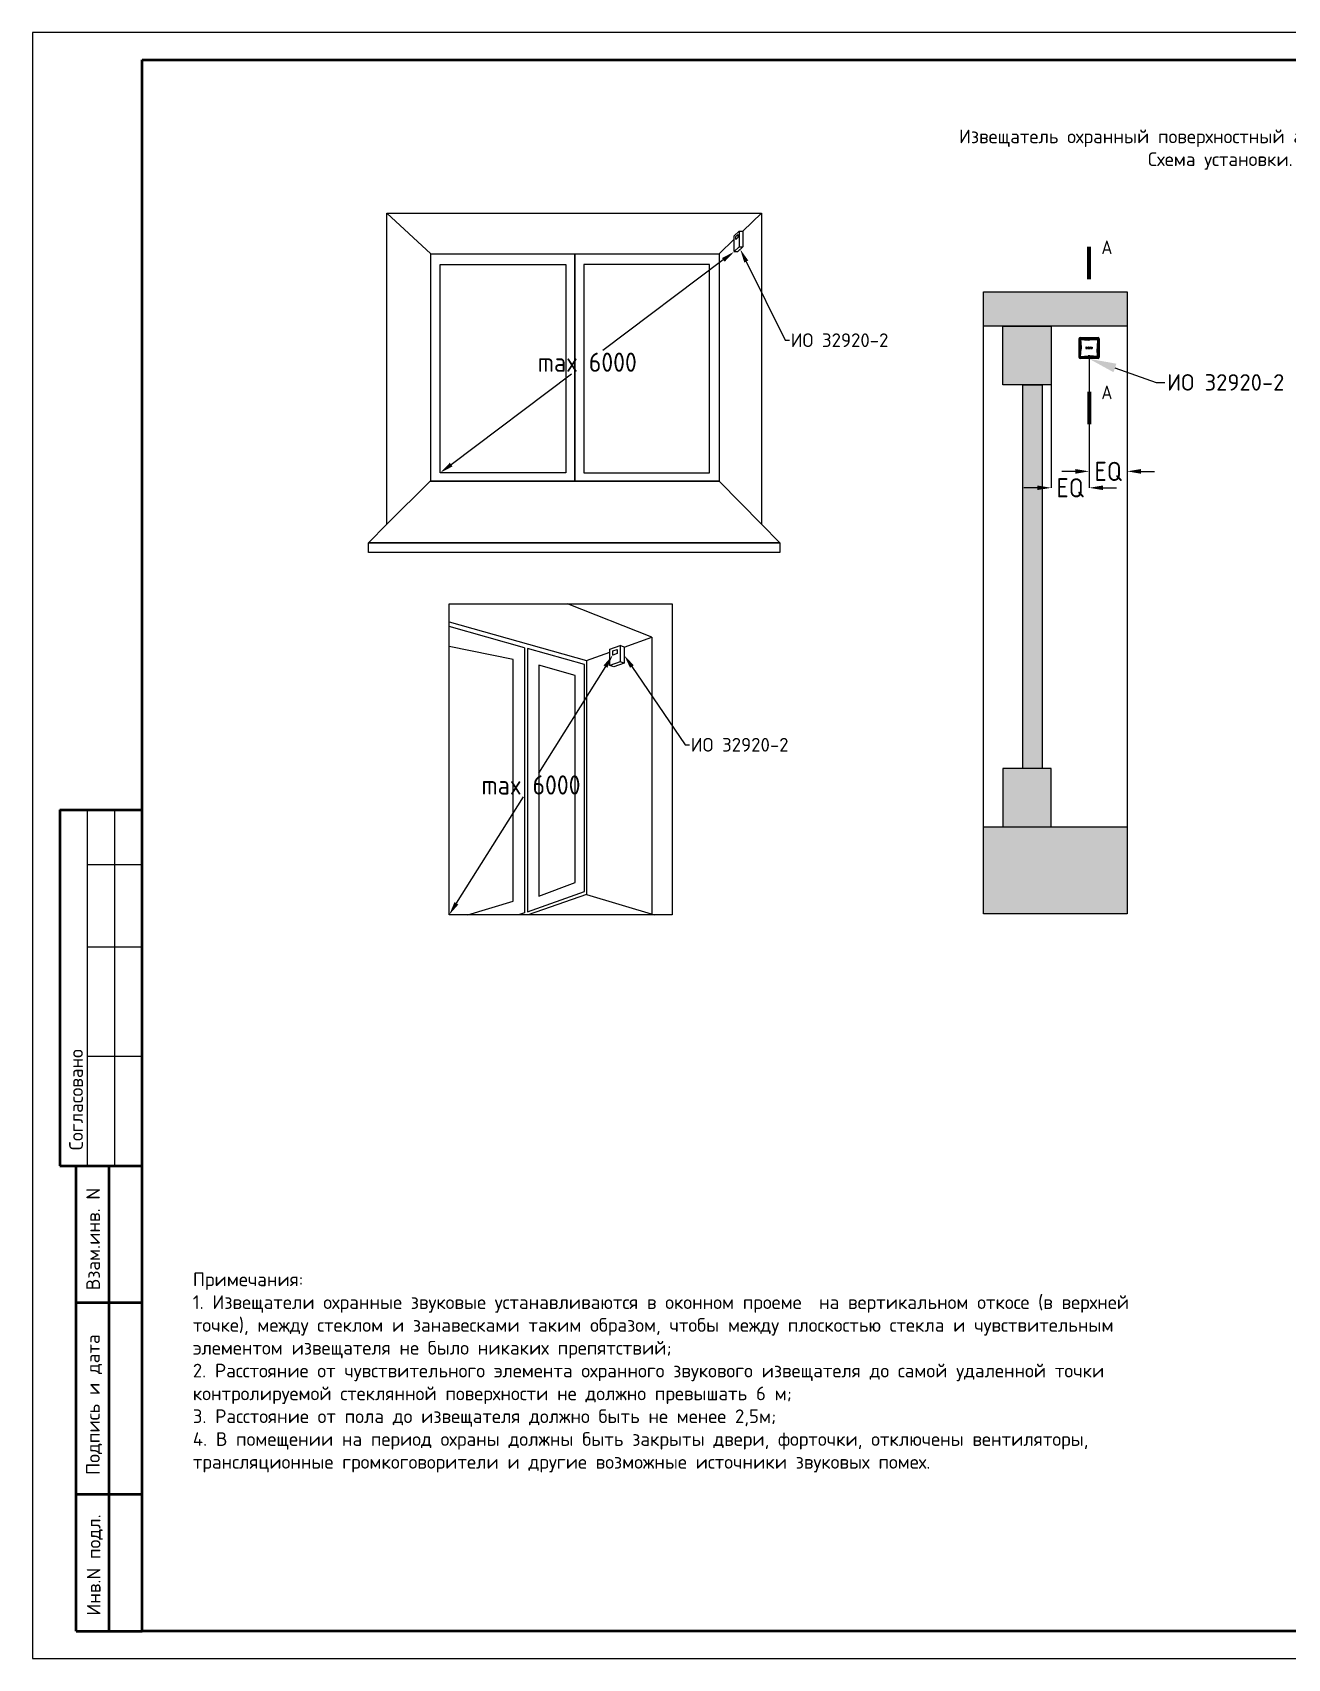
# Model space of a CAD drawing. Header units: millimetres. Extents: x -259793 to 1187961, y -549744 to 43070.
# Drawn here: x 824115 to 847036, y -32952 to -3252 of the extents above; entities that cross this region are included whole.
import ezdxf
from ezdxf import colors
from ezdxf.entities.mleader import LeaderData, LeaderLine
from ezdxf.enums import TextEntityAlignment as Align
from ezdxf.math import Vec2, Vec3

# ---------------------------------------------------------------- set-up
doc = ezdxf.new("R2010")
doc.units = ezdxf.units.MM
doc.layers.add('OBJ', color=4, linetype='Continuous')
doc.layers.add('Штампы', color=7, linetype='Continuous')
doc.styles.add('ISOCPEUR', font='isocpeur.ttf', dxfattribs={"width": 0.9, "height": 350})
doc.styles.get("Standard").update_dxf_attribs({"font": ''})
doc.styles.add('XREF1$0$Standard', font='isocpeur.ttf')
doc.styles.get('Standard').set_extended_font_data('GOST type B')
doc.dimstyles.get("Standard").update_dxf_attribs({"dimtxt": 0.18, "dimasz": 0.18, "dimexe": 0.18, "dimexo": 0.0625, "dimgap": 0.09, "dimtad": 0, "dimtih": 1, "dimtoh": 1, "dimdec": 4, "dimzin": 0, "dimdsep": 46, "dimtxsty": 'Standard', "dimcen": 0.09, "dimadec": 0, "dimazin": 0, "dimtfac": 1, "dimtdec": 4, "dimtofl": 0, "dimtmove": 0, "dimatfit": 3, "dimfxl": 1, "dimtolj": 1, "dimtzin": 0, "dimarcsym": 0})

# ---------------------------------------------------------------- blocks, each defined once
blk = doc.blocks.new('A$C6E475235')
at = {"layer": 'OBJ', "color": 0}
for p, q in [((-26.9, 9.7), (-26.9, -46)), ((-26.5, 9.7), (-26.5, -46)), ((-24.4, 9.7), (-24.4, -46)), ((-22.9, 13.7), (31.1, 13.7)), ((-22.9, 13.3), (31.1, 13.3)), ((-22.9, 11.2), (31.1, 11.2)), ((-22, -43.6), (-22, 7.4)), ((-21.9, 7.4), (-20.2, -15.6)), ((-21.4, 8), (29.6, 8)), ((-21.4, 7.9), (1.6, 6.2)), ((6.6, 6.2), (1.6, 6.2)), ((29.5, 7.9), (6.6, 6.2)), ((30, 7.4), (28.3, -15.5)), ((30.1, -43.5), (30.1, 7.5)), ((32.6, 9.7), (32.6, -46)), ((34.7, 9.7), (34.7, -46)), ((35.1, 9.7), (35.1, -46)), ((31.1, -47.5), (-22.9, -47.5)), ((-21.9, -21.1), (-21.9, -14.1)), ((-21.9, -43.5), (-20.2, -20.6)), ((-21.4, -44), (1.6, -42.3)), ((-21.4, -44.1), (29.6, -44.1)), ((-20.2, -15.6), (-20.2, -20.6)), ((-5.5, -15.5), (-5.5, -19.5)), ((-5, -15), (-1, -15)), ((-5, -20), (-1, -20)), ((-0.5, -15.5), (-0.5, -19.5)), ((1.5, -15.5), (1.5, -19.5)), ((6.6, -42.3), (1.6, -42.3)), ((2, -15), (6, -15)), ((2, -20), (6, -20)), ((6.5, -15.5), (6.5, -19.5)), ((29.5, -44), (6.6, -42.3)), ((8.5, -15.5), (8.5, -19.5)), ((9, -15), (13, -15)), ((9, -20), (13, -20)), ((13.5, -15.5), (13.5, -19.5)), ((28.3, -15.5), (28.3, -20.5)), ((30, -43.5), (28.3, -20.5)), ((31.1, -49.6), (-22.9, -49.6)), ((31.1, -50), (-22.9, -50))]:
    blk.add_line(p, q, dxfattribs=at)
for centre in [(-3, -17.5), (4, -17.5), (11, -17.5)]:
    blk.add_circle(centre, 1.75, dxfattribs=at)
for centre, radius, start, end in [((-22.9, 9.7), 4, 90, 180), ((-22.9, 9.7), 3.6, 90, 180), ((-22.9, 9.7), 1.5, 90, 180), ((-21.5, 7.4), 0.5, 90, 180), ((-21.4, 7.5), 0.5, 90, 180), ((-21.4, 7.5), 0.5, 90, 180), ((-21.4, 7.4), 0.5, 83.6598, 180), ((-21.4, 7.4), 0.5, 90, 186.3402), ((-21.4, 7.4), 0.5, 90, 186.3402), ((-21.4, 7.4), 0.5, 90, 186.3402), ((-21.4, 7.4), 0.5, 90, 186.3402), ((29.5, 7.5), 0.5, 353.6598, 90), ((29.5, 7.5), 0.5, 353.6598, 90), ((29.5, 7.5), 0.5, 353.6598, 90), ((29.5, 7.5), 0.5, 353.6598, 90), ((29.6, 7.4), 0.5, 0, 96.3402), ((29.6, 7.4), 0.5, 0, 96.3402), ((29.6, 7.4), 0.5, 0, 96.3402), ((29.6, 7.4), 0.5, 0, 96.3402), ((29.6, 7.5), 0.5, 0, 90), ((29.6, 7.5), 0.5, 0, 90), ((31.1, 9.7), 4, 0, 90), ((31.1, 9.7), 3.6, 0, 90), ((31.1, 9.7), 1.5, 0, 90), ((-22.9, -46), 4, 180, 270), ((-22.9, -46), 3.6, 180, 270), ((-22.9, -46), 1.5, 180, 270), ((-21.5, -43.6), 0.5, 180, 270), ((-21.5, -43.6), 0.5, 180, 270), ((-21.4, -43.5), 0.5, 180, 276.3402), ((-21.4, -43.6), 0.5, 173.6598, 270), ((-21.4, -43.6), 0.5, 180, 270), ((-21.4, -43.6), 0.5, 180, 270), ((-5, -15.5), 0.5, 90, 180), ((-5, -19.5), 0.5, 180, 270), ((-1, -15.5), 0.5, 0, 90), ((-1, -19.5), 0.5, 270, 0), ((2, -15.5), 0.5, 90, 180), ((2, -19.5), 0.5, 180, 270), ((6, -15.5), 0.5, 0, 90), ((6, -19.5), 0.5, 270, 0), ((9, -15.5), 0.5, 90, 180), ((9, -19.5), 0.5, 180, 270), ((13, -15.5), 0.5, 0, 90), ((13, -19.5), 0.5, 270, 0), ((29.6, -43.5), 0.5, 263.6598, 0), ((29.6, -43.5), 0.5, 263.6598, 0), ((29.6, -43.5), 0.5, 263.6598, 0), ((29.6, -43.5), 0.5, 263.6598, 0), ((29.5, -43.5), 0.5, 270, 6.3402), ((29.6, -43.5), 0.5, 270, 0), ((29.6, -43.5), 0.5, 270, 0), ((29.6, -43.6), 0.5, 270, 0), ((31.1, -46), 4, 270, 0), ((31.1, -46), 1.5, 270, 0), ((31.1, -46), 3.6, 270, 0)]:
    blk.add_arc(centre, radius, start, end, dxfattribs=at)
blk = doc.blocks.new('*D1136')
at = {"color": 0, "lineweight": -2, "transparency": 16777216}
for p, q in [((842719, -9212), (842719, -11568)), ((843414, -9212), (843414, -11568)), ((842469, -11568), (842219, -11568)), ((843664, -11568), (843914, -11568))]:
    blk.add_line(p, q, dxfattribs=at)
at = {"color": 0, "transparency": 16777216}
for points in [[(842469, -11526), (842469, -11609), (842719, -11568)], [(843664, -11526), (843664, -11609), (843414, -11568)]]:
    blk.add_solid(points, dxfattribs=at)
at = {"layer": 'Defpoints', "color": 0, "transparency": 16777216}
for p in [(842719, -9212), (843414, -9212), (842719, -11568)]:
    blk.add_point(p, dxfattribs=at)
at = {"color": 0, "transparency": 16777216, "insert": (843066, -11568), "char_height": 350, "attachment_point": 5, "style": 'ISOCPEUR'}
blk.add_mtext('\\A1;EQ', dxfattribs=at)
blk = doc.blocks.new('*D1137')
at = {"color": 0, "lineweight": -2, "transparency": 16777216}
for p, q in [((843414, -9191), (843414, -11268)), ((844108, -9191), (844108, -11268)), ((843164, -11268), (842914, -11268)), ((844358, -11268), (844608, -11268))]:
    blk.add_line(p, q, dxfattribs=at)
at = {"color": 0, "transparency": 16777216}
for points in [[(843164, -11226), (843164, -11310), (843414, -11268)], [(844358, -11226), (844358, -11310), (844108, -11268)]]:
    blk.add_solid(points, dxfattribs=at)
at = {"layer": 'Defpoints', "color": 0, "transparency": 16777216}
for p in [(843414, -9191), (844108, -9191), (843414, -11268)]:
    blk.add_point(p, dxfattribs=at)
at = {"color": 0, "transparency": 16777216, "insert": (843761, -11268), "char_height": 350, "attachment_point": 5, "style": 'ISOCPEUR'}
blk.add_mtext('\\A1;EQ', dxfattribs=at)
blk = doc.blocks.new('*D1139')
at = {"color": 0, "lineweight": -2, "transparency": 16777216}
for p, q in [((836732, -7405), (834533, -9059)), ((836931, -7255), (836931, -7255)), ((831762, -11144), (833961, -9489)), ((831562, -11294), (831562, -11294))]:
    blk.add_line(p, q, dxfattribs=at)
at = {"color": 0, "transparency": 16777216}
for points in [[(836707, -7372), (836757, -7438), (836931, -7255)], [(831737, -11111), (831787, -11177), (831562, -11294)]]:
    blk.add_solid(points, dxfattribs=at)
at = {"layer": 'Defpoints', "color": 0, "transparency": 16777216}
for p in [(836931, -7255), (831562, -11294), (831562, -11294)]:
    blk.add_point(p, dxfattribs=at)
at = {"color": 0, "transparency": 16777216, "insert": (834247, -9274), "char_height": 350, "attachment_point": 5, "style": 'ISOCPEUR'}
blk.add_mtext('\\A1;max 6000', dxfattribs=at)
blk = doc.blocks.new('*D1138')
at = {"color": 0, "lineweight": -2, "transparency": 16777216}
for p, q in [((834580, -14834), (833354, -16781)), ((834713, -14623), (834714, -14623)), ((831857, -19158), (833083, -17211)), ((831724, -19369), (831724, -19369))]:
    blk.add_line(p, q, dxfattribs=at)
at = {"color": 0, "transparency": 16777216}
for points in [[(834545, -14812), (834615, -14856), (834713, -14622)], [(831822, -19136), (831892, -19180), (831724, -19369)]]:
    blk.add_solid(points, dxfattribs=at)
at = {"layer": 'Defpoints', "color": 0, "transparency": 16777216}
for p in [(834713, -14622), (831724, -19369), (831724, -19369)]:
    blk.add_point(p, dxfattribs=at)
at = {"color": 0, "transparency": 16777216, "insert": (833219, -16996), "char_height": 350, "attachment_point": 5, "style": 'ISOCPEUR'}
blk.add_mtext('\\A1;max 6000', dxfattribs=at)
blk = doc.blocks.new('*U1124')
at = {"lineweight": 50}
for p, q in [((5, 155), (20, 155)), ((5, 155), (5, 90)), ((5, 90), (20, 90)), ((8, 5), (8, 90)), ((14, 5), (14, 90)), ((8, 65), (20, 65)), ((8, 30), (20, 30)), ((8, 5), (20, 5))]:
    blk.add_line(p, q, dxfattribs=at)
for p, q in [((10, 155), (10, 90)), ((15, 155), (15, 90)), ((10, 145), (20, 145)), ((10, 130), (20, 130)), ((10, 110), (20, 110))]:
    blk.add_line(p, q)
blk.add_lwpolyline([(0, 0), (420, 0), (420, 297), (0, 297)], close=True)
blk.add_lwpolyline([(20, 292), (415, 292), (415, 5), (20, 5)], close=True, dxfattribs=at)
at = {"style": 'XREF1$0$Standard'}
for s, p in [('Согласовано', (7.95, 102.07)), ('Взам.инв. N', (11.07, 76.61)), ('Подпись и дата', (11.04, 46.36)), ('Инв.N подл.', (11.17, 17.07))]:
    blk.add_text(s, height=2.5, rotation=90, dxfattribs=at).set_placement(p, align=Align.MIDDLE_CENTER)
for tag, p in [('СОГЛАСОВАНО_ДАТА2', (14.37, 145.56)), ('СОГЛАСОВАНО_ДАТА3', (19.37, 145.56)), ('СОГЛАСОВАНО_ФАМИЛИЯ2', (14.37, 110.56)), ('СОГЛАСОВАНО_ФАМИЛИЯ3', (19.37, 110.56)), ('СОГЛАСОВАНО_ДОЛЖНОСТЬ2', (14.37, 90.56)), ('СОГЛАСОВАНО_ДОЛЖНОСТЬ3', (19.37, 90.56))]:
    blk.add_attdef(tag, p, '', height=2.5, rotation=90, dxfattribs=at)
for tag, p in [('ВЗАМ_ИНВ_НОМЕР', (19.37, 77.5)), ('ИНВ_N_ПОДЛ', (19.37, 17.5))]:
    blk.add_attdef(tag, text='', height=2.5, rotation=90, dxfattribs=at).set_placement(p, align=Align.CENTER)
blk.add_attdef('ИНВ_ДАТА', text='', height=2.5, rotation=90, dxfattribs=at).set_placement((19.37, 63.83), align=Align.RIGHT)

msp = doc.modelspace()

# ---------------------------------------------------------------- hatches: boundary and pattern name
at = {"true_color": 0x150e1a, "transparency": 33554687}
h = msp.add_hatch(color=188, dxfattribs=at)
h.dxf.hatch_style = 1
h.paths.add_polyline_path([(841482.90901, -7990.08277), (844108.46775, -7990.08277), (844108.46775, -8618.39012), (841482.90901, -8618.39012)])
h.paths.add_polyline_path([(841482.90901, -17761.27255), (844108.46775, -17761.27255), (844108.46775, -19348.85464), (841482.90901, -19348.85464)])
at = {"transparency": 33554687}
h = msp.add_hatch(color=252, dxfattribs=at)
h.dxf.hatch_style = 1
h.paths.add_polyline_path([(841836.91356, -8618.39012), (842718.54052, -8618.39012), (842718.54052, -9685.59366), (841836.91356, -9685.59366)])
h.paths.add_polyline_path([(841836.91356, -17761.27255), (842718.54052, -17761.27255), (842718.54052, -16694.069), (841836.91356, -16694.069)])
h = msp.add_hatch(color=150, dxfattribs=at)
h.dxf.hatch_style = 1
h.paths.add_polyline_path([(842204.03702, -9685.59366), (842555.40171, -9685.59366), (842555.40171, -16694.069), (842204.03702, -16694.069)])

# ---------------------------------------------------------------- linework, layer by layer
for p, q in [((837023.74262, -6879.26175), (837086.98217, -6879.26175)), ((836931.34262, -7254.56546), (836994.58217, -7254.56546)), ((837023.74262, -7165.76175), (837086.98217, -7165.76175)), ((835425.78305, -14295.62757), (833888.23407, -13689.98419)), ((831723.76306, -14014.46634), (834230.14774, -14725.17943)), ((834920.96539, -14476.99171), (834846.7091, -14447.74202)), ((834920.96539, -14476.99171), (835425.78305, -14295.62757)), ((834230.14774, -14725.17943), (834660.7091, -14570.49311)), ((834734.96539, -14840.8153), (834660.7091, -14811.56561)), ((834920.96539, -14773.99171), (834846.7091, -14744.74202))]:
    msp.add_line(p, q, dxfattribs=at)
at = {"lineweight": 100, "transparency": 33554687}
for p, q in [((843413.50413, -7756.73169), (843413.50413, -7166.94959)), ((843413.50413, -9816.84432), (843413.50413, -10406.62642))]:
    msp.add_line(p, q, dxfattribs=at)
at = {"transparency": 33554687}
for points in [[(830587.57919, -12229.76712), (830587.57919, -6550.38119), (837429.18143, -6550.38119), (837429.18143, -12229.76712)], [(831388.67796, -7295.79273), (830587.57919, -6550.38119)], [(837086.98217, -6879.26175), (837429.18143, -6550.38119)], [(836653.58291, -7295.79273), (836931.34262, -7028.84368)], [(837086.98217, -6879.26175), (837086.98217, -7165.76175), (836994.58217, -7254.56546)], [(830250.59582, -12571.14295), (830587.57919, -12229.76712), (831376.95973, -11445.43862), (836653.58291, -11445.43862), (837429.18143, -12229.76712), (837766.75756, -12571.14295), (830250.59582, -12571.14295)], [(833103.1715, -14489.21623), (831723.76306, -14099.03919)], [(832067.17503, -19369.37012), (832891.98508, -19116.59565), (832891.98508, -14702.8534), (831723.76306, -14464.8862)], [(833103.1715, -14489.21623), (833103.1715, -19330.06061), (832991.49105, -19369.37012)], [(833156.42022, -14504.27807), (833156.42022, -19311.29401), (834196.08888, -18944.88063), (834196.08888, -14798.35692), (833156.42022, -14504.27807)], [(834920.96539, -14476.99171), (834920.96539, -14476.99171), (834920.96539, -14773.99171), (834734.96539, -14840.8153)], [(835425.78305, -14295.62757), (835426.11444, -19353.83698)], [(834230.14774, -14725.17943), (834230.14774, -18995.57697), (833168.49853, -19369.37012)], [(833362.85061, -14810.13348), (833362.85061, -19026.66379), (834023.97965, -18780.58006), (834023.97965, -14995.35217), (833362.85061, -14810.13348)], [(834230.14774, -18995.57697), (835477.96815, -19369.37012)]]:
    msp.add_lwpolyline(points, dxfattribs=at)
for points in [[(836931.34262, -6968.06546), (837023.74262, -6879.26175), (837023.74262, -7165.76175), (836931.34262, -7254.56546)], [(836959.06262, -6977.32514), (836996.02262, -6941.80366), (836996.02262, -6997.96654), (836959.06262, -7033.48803)], [(831388.67796, -7295.79273), (836653.58291, -7295.79273), (836653.58291, -11445.43862), (831388.67796, -11445.43862)], [(831388.67796, -7295.79273), (834021.13044, -7295.79273), (834021.13044, -11445.43862), (831388.67796, -11445.43862)], [(834021.13044, -7295.79273), (836653.58291, -7295.79273), (836653.58291, -11445.43862), (834021.13044, -11445.43862)], [(831562.19705, -7491.40805), (833855.23854, -7491.40805), (833855.23854, -11294.11699), (831562.19705, -11294.11699)], [(836480.06382, -7491.40805), (834187.02233, -7491.40805), (834187.02233, -11294.11699), (836480.06382, -11294.11699)], [(841482.90901, -7990.08277), (844108.46775, -7990.08277), (844108.46775, -19348.85464), (841482.90901, -19348.85464)], [(841482.90901, -7990.08277), (844108.46775, -7990.08277), (844108.46775, -8618.39012), (841482.90901, -8618.39012)], [(841836.91356, -8618.39012), (842718.54052, -8618.39012), (842718.54052, -9685.59366), (841836.91356, -9685.59366)], [(842204.03702, -9685.59366), (842555.40171, -9685.59366), (842555.40171, -16694.069), (842204.03702, -16694.069)], [(830250.59582, -12571.14295), (837766.75756, -12571.14295), (837766.75756, -12747.90141), (830250.59582, -12747.90141)], [(831723.76306, -13689.98419), (835796.37421, -13689.98419), (835796.37421, -19369.37012), (831723.76306, -19369.37012)], [(834660.7091, -14514.56561), (834846.7091, -14447.74202), (834846.7091, -14744.74202), (834660.7091, -14811.56561)], [(834713.37457, -14547.80952), (834792.73344, -14520.84333), (834792.73344, -14595.51528), (834713.37457, -14622.48147)], [(841836.91356, -17761.27255), (842718.54052, -17761.27255), (842718.54052, -16694.069), (841836.91356, -16694.069)], [(841482.90901, -17761.27255), (844108.46775, -17761.27255), (844108.46775, -19348.85464), (841482.90901, -19348.85464)]]:
    msp.add_lwpolyline(points, close=True, dxfattribs=at)

# ---------------------------------------------------------------- block references
at = {"color": 1, "transparency": 33554687, "xscale": 6, "yscale": 6, "zscale": 6}
msp.add_blockref('A$C6E475235', (843389.17073, -8906.31812), dxfattribs=at)
at = {"layer": 'Штампы', "color": 7, "xscale": 100, "yscale": 100, "zscale": 100}
msp.add_blockref('*U1124', (824114.67266, -32951.69934), dxfattribs=at)

# ---------------------------------------------------------------- texts
at = {"transparency": 33554687, "insert": (845809.73537, -5391.4863), "char_height": 250, "width": 24144.701657, "attachment_point": 5, "style": 'ISOCPEUR'}
msp.add_mtext('{\\W1;Извещатель охранный поверхностный адресный ИО 32920-2 \\PСхема установки.}', dxfattribs=at)
at = {"transparency": 33554687, "char_height": 250, "attachment_point": 1, "style": 'ISOCPEUR'}
for insert in [(843636.38467, -7049.80043), (843636.38467, -9699.69516)]:
    msp.add_mtext_dynamic_manual_height_columns('А', width=32781.5996251, gutter_width=12.5, heights=[0], dxfattribs=dict(at, insert=insert))
at = {"ltscale": 100, "transparency": 33554687, "insert": (827042.18202, -25901.3723), "char_height": 250, "width": 17596.041954, "attachment_point": 1, "style": 'ISOCPEUR'}
msp.add_mtext('{\\W1;\\C7;Примечания:\\P1. \\C256;Извещатели охранные звуковые устанавливаются в оконном проеме  на вертикальном откосе (в верхней точке), между стеклом и занавесками таким образом, чтобы между плоскостью стекла и чувствительным элементом извещателя не было никаких препятствий; \\P2. Расстояние от чувствительного элемента охранного звукового извещателя до самой удаленной точки контролируемой стеклянной поверхности не должно превышать 6 м;\\P3. Расстояние от пола до извещателя должно быть не менее 2,5м;\\P4. В помещении на период охраны должны быть закрыты двери, форточки, отключены вентиляторы, трансляционные громкоговорители и другие возможные источники звуковых помех.}', dxfattribs=at)

# ---------------------------------------------------------------- dimensions: what is measured, and where the dimension line sits
at = {"color": 0, "transparency": 33554687}
for p1, p2, picture, middle in [((836931.34262, -7254.56546), (831562.19705, -11294.11699), '*D1139', (834246.76983, -9274.34123)), ((834713.37457, -14622.48147), (831723.76306, -19369.37012), '*D1138', (833218.56881, -16995.9258))]:
    dim = msp.add_aligned_dim(p1=p1, p2=p2, distance=0, text='max 6000', dimstyle='Standard', override={"dimtxt": 250, "dimasz": 250, "dimgap": 40, "dimtxsty": 'ISOCPEUR'}, dxfattribs=at)
    dim.commit()
    dim.dimension.update_dxf_attribs({"geometry": picture, "text_midpoint": middle})
at = {"transparency": 33554687}
for base, p1, p2, picture, middle in [((843413.50413, -11268.11615), (844108.46775, -9191.39012), (843413.50413, -9191.39012), '*D1137', (843760.98594, -11268.11615)), ((842718.54052, -11567.5416), (843413.50413, -9212.39012), (842718.54052, -9212.39012), '*D1136', (843066.02233, -11567.5416))]:
    dim = msp.add_linear_dim(base=base, p1=p1, p2=p2, angle=180, text='EQ', dimstyle='Standard', override={"dimtxt": 250, "dimasz": 250, "dimgap": 40, "dimtxsty": 'ISOCPEUR'}, dxfattribs=at)
    dim.commit()
    dim.dimension.update_dxf_attribs({"geometry": picture, "text_midpoint": middle, "dimtype": 161})

# ---------------------------------------------------------------- leaders
ml = msp.add_multileader_mtext('Standard', dxfattribs=at)
ml.set_content('{\\W1;ИО 32920-2}', color=256, style='ISOCPEUR')
ml.set_leader_properties()
ml.build(insert=Vec2(0, 0))
ml.multileader.update_dxf_attribs({"dogleg_length": 80, "arrow_head_size": 250})
ctx = ml.context
ctx.base_point, ctx.char_height, ctx.arrow_head_size, ctx.landing_gap_size, ctx.plane_origin = Vec3(837940.76421, -8872.10216), 250, 250, 20, Vec3(837040.78217, -7210.16361)
notes = []
notes.append((ctx, [(0, (1, 1, 0), (837860.76421, -8872.10216), (1, 0), 80, [(0, [(837040.78217, -7210.16361)], 0, [])])]))
ctx.mtext.insert, ctx.mtext.flow_direction = Vec3(837960.76421, -8747.00747), 5
ml = msp.add_multileader_mtext('Standard', dxfattribs=at)
ml.set_content('{\\W1;ИО 32920-2}', color=256, style='ISOCPEUR')
ml.set_leader_properties()
ml.build(insert=Vec2(0, 0))
ml.multileader.update_dxf_attribs({"dogleg_length": 80, "arrow_head_size": 500})
ctx = ml.context
ctx.base_point, ctx.char_height, ctx.arrow_head_size, ctx.landing_gap_size, ctx.plane_origin = Vec3(844794.84348, -9642.41865), 300, 500, 40, Vec3(843413.50413, -9212.39012)
notes.append((ctx, [(0, (1, 1, 0), (844634.84348, -9642.41865), (1, 0), 160, [(0, [(843413.50413, -9212.39012)], 0, [])])]))
ctx.mtext.insert, ctx.mtext.flow_direction = Vec3(844834.84348, -9492.30501), 5
ml = msp.add_multileader_mtext('Standard', dxfattribs=at)
ml.set_content('{\\W1;ИО 32920-2}', color=256, style='ISOCPEUR')
ml.set_leader_properties()
ml.build(insert=Vec2(0, 0))
ml.multileader.update_dxf_attribs({"dogleg_length": 80, "arrow_head_size": 250})
ctx = ml.context
ctx.base_point, ctx.char_height, ctx.arrow_head_size, ctx.landing_gap_size, ctx.plane_origin = Vec3(836116.39917, -16262.00128), 250, 250, 20, Vec3(834920.96539, -14625.49171)
notes.append((ctx, [(0, (1, 1, 0), (836036.39917, -16262.00128), (1, 0), 80, [(0, [(834920.96539, -14625.49171)], 0, [])])]))
ctx.mtext.insert, ctx.mtext.flow_direction = Vec3(836136.39917, -16136.90659), 5
for ctx, leaders in notes:
    for number, flags, end, landing, length, lines in leaders:
        leader = LeaderData()
        leader.index, (leader.has_last_leader_line, leader.has_dogleg_vector, leader.attachment_direction) = number, flags
        leader.last_leader_point, leader.dogleg_vector, leader.dogleg_length = Vec3(end), Vec3(landing), length
        for number, points, colour, breaks in lines:
            line = LeaderLine()
            line.index, line.vertices, line.color, line.breaks = number, Vec3.list(points), colors.encode_raw_color(colour), breaks
            leader.lines.append(line)
        ctx.leaders.append(leader)

doc.saveas('drawing.dxf')
